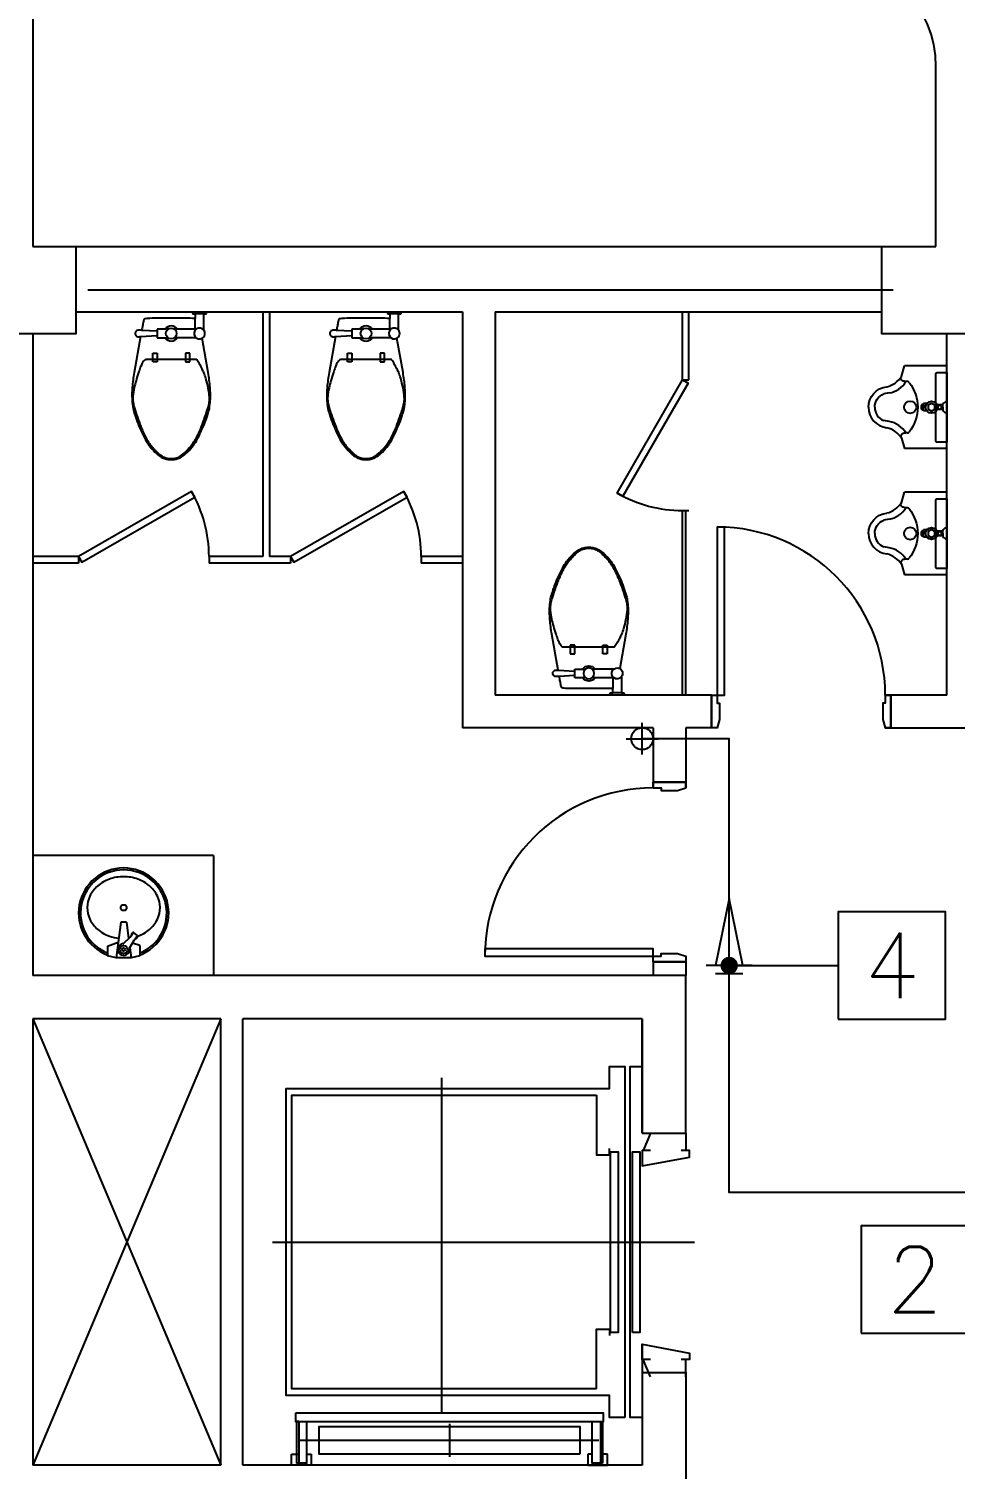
# Model space of a CAD drawing. Header units: millimetres. Extents: x -56261 to 196039, y 9480 to 100001.
# Drawn here: x 79065 to 83322, y 83260 to 89879 of the extents above; entities that cross this region are included whole.
import ezdxf
from ezdxf.enums import TextEntityAlignment as Align

# ---------------------------------------------------------------- set-up
doc = ezdxf.new("R2010")
doc.units = ezdxf.units.MM
for name, color, linetype in [('DVM_DPIT', 5, 'Continuous'), ('DVM_DRAIN', 5, 'Continuous'), ('DVM_DRAIN_MARK', 7, 'Continuous'), ('PLAN', 9, 'Continuous')]:
    doc.layers.add(name, color=color, linetype=linetype)
doc.styles.add('DVM_DEFAULT', font='romans.shx', dxfattribs={"bigfont": 'whgtxt.shx'})

# ---------------------------------------------------------------- blocks, each defined once
blk = doc.blocks.new('A$Cd99c7b5d')
at = {"layer": 'PLAN'}
for p, q in [((1150, -166), (1150, -2105.4)), ((125, -254), (175, -254)), ((125, -344), (125, -254)), ((175, -254), (175, -287)), ((326, -277), (134.2, -277)), ((134.2, -287), (134.2, -277)), ((134.2, -324), (134.2, -287)), ((175, -324), (175, -344)), ((239, -294), (239, -1666)), ((326, -287), (326, -273)), ((175, -344), (125, -344)), ((314.3, -980), (163.7, -980)), ((365.9, -945), (1904.7, -945)), ((175, -1616), (125, -1616)), ((125, -1616), (125, -1706)), ((175, -1636), (175, -1616)), ((125, -1706), (175, -1706)), ((134.2, -1673), (134.2, -1683)), ((326, -1683), (134.2, -1683)), ((175, -1706), (175, -1673))]:
    blk.add_line(p, q, dxfattribs=at)
for points in [[(343, -1785), (343, -1715), (445, -1715), (445, -230), (1855, -230), (1855, -1715), (1957, -1715), (1957, -1785), (343, -1785)], [(475, -1655), (475, -255), (1825, -255), (1825, -1655)], [(326, -287), (134.2, -287), (134.2, -324), (326, -324)], [(363, -273), (326, -273), (326, -1687), (363, -1687), (363, -273)], [(326, -1673), (134.2, -1673), (134.2, -1636), (326, -1636)], [(475, -1655), (750, -1655), (750, -1715), (720, -1715)], [(735, -1720), (1565, -1720), (1565, -1755), (735, -1755), (735, -1720)], [(1825, -1655), (1550, -1655), (1550, -1715), (1580, -1715)], [(680, -1865), (343, -1865), (343, -1810), (1957, -1810), (1957, -1865), (1650, -1865)], [(735, -1820), (1565, -1820), (1565, -1855), (735, -1855), (735, -1820)]]:
    blk.add_lwpolyline(points, dxfattribs=at)
blk.add_lwpolyline([(176.5, -1580), (301.5, -1580), (301.5, -380), (176.5, -380)], close=True, dxfattribs=at)
blk = doc.blocks.new('LAD-JAMB-100-2001')
at = {"layer": 'PLAN'}
for p, q in [((0, 0), (-80, 35)), ((0, -161), (-80, -161))]:
    blk.add_line(p, q, dxfattribs=at)
blk.add_lwpolyline([(-80, 0), (-80, 39), (-150, 39), (-110, -178), (-80, -178), (-80, -141)], dxfattribs=at)
blk = doc.blocks.new('2P-T207')
at = {"layer": 'PLAN'}
for p, q in [((150, 20.1), (110, 20.1)), ((-65, -49.9), (-65, -89.9)), ((-15, -49.9), (-65, -49.9)), ((115, -49.9), (15, -49.9)), ((110, -54.9), (110, -1.2)), ((-65, -89.9), (-15, -89.9)), ((115, -89.9), (15, -89.9)), ((115, -189.9), (-115, -189.9)), ((-85, -159.9), (-65, -159.9)), ((-85, -199.9), (-85, -159.9)), ((-65, -159.9), (-65, -199.9)), ((85, -159.9), (65, -159.9)), ((65, -159.9), (65, -199.9)), ((85, -199.9), (85, -159.9)), ((-65, -199.9), (-85, -199.9)), ((65, -199.9), (85, -199.9))]:
    blk.add_line(p, q, dxfattribs=at)
for points in [[(95, 30.1), (100, 20.1), (110, 20.1), (110, -1.2), (105.5, -0.9), (98.4, -0.5), (86.8, 0), (0, 0), (-86.8, 0), (-98.4, -0.5), (-105.5, -0.9), (-112.6, -1.4), (-119.1, -2), (-123.2, -2.9), (-124.8, -4.6), (-126.1, -7.5), (-127.1, -11), (-127.9, -14.6), (-128.8, -18.9), (-130.1, -25.4), (-130.9, -29.6), (-131.7, -34.1), (-132.6, -39.1), (-133.6, -44.9), (-134.7, -50.8), (-135.6, -55.7), (-140.8, -55.4), (-143.8, -55.3), (-147.4, -55), (-151.7, -54.9), (-156, -55.8), (-160, -58), (-163, -61), (-164.7, -64.1), (-165.6, -66.7), (-165.9, -68.9), (-165.9, -69.9), (-165.9, -70.9), (-165.6, -73.1), (-164.7, -75.7), (-163, -78.8), (-160, -81.8), (-156, -84), (-151.7, -84.9), (-147.4, -84.7), (-143.8, -84.5), (-140.8, -84.4), (-170, -249.9, 0.022182), (-178.7, -318, 0.0294), (-180, -369.9, 0.029565), (-176.7, -405.6, 0.035314), (-170, -434.9, 0.006976), (-166.1, -447, 0.004694), (-160, -464.9, 0.019426), (-143.8, -505.5, 0.015468), (-120, -554.9, 0.040875), (-101.1, -584.9, 0.036447), (-75, -614.9, 0.04843), (-50.3, -635.1, 0.068612), (-30, -644.9, 0.037226), (-14.4, -648.7, 0.041311), (0, -649.9, 0.041311), (14.4, -648.7, 0.037226), (30, -644.9, 0.068612), (50.3, -635.1, 0.04843), (75, -614.9, 0.036447), (101.1, -584.9, 0.040875), (120, -554.9, 0.015468), (143.8, -505.5, 0.019426), (160, -464.9, 0.004694), (166.1, -447, 0.006976), (170, -434.9, 0.035314), (176.7, -405.6, 0.029565), (180, -369.9, 0.0294), (178.7, -318, 0.022182), (170, -249.9), (142.1, -91.8, 0.455372), (150, -54.9), (150, 20.1), (160, 20.1), (165, 30.1)], [(-65, -59.9), (-135.6, -55.7, 1.060552)]]:
    blk.add_lwpolyline(points, format="xyb", dxfattribs=at)
blk.add_lwpolyline([(-140.8, -84.4), (-65, -79.9)], dxfattribs=at)
blk.add_circle((0, -69.9), 25, dxfattribs=at)
for centre, radius, start, end in [((0, -69.9), 35, 34.8499, 145.1501), ((130, -69.9), 25, 36.8699, 298.93716), ((0, -69.9), 35, 214.8499, 325.1501), ((-85, -232.2), 54.8, 135, 155.9278), ((-115, -202.2), 12.3, 90, 135), ((115, -193.4), 3.54, 36.8699, 90), ((-21.7, -296), 174.4, 29.56748, 36.8699), ((861.9, -579.2), 1064.2, 161.97138, 164.0546), ((386, -424.3), 563.7, 159.44395, 161.97138), ((130.9, -328.7), 291.3, 155.9278, 159.44395), ((-282.9, -444.2), 474.7, 26.56505, 29.56748), ((-129.1, -367.3), 302.8, 22.80534, 26.56505), ((-66, -340.7), 234.4, 15.9454, 22.80534), ((67.5, -377.3), 244.3, 166.41664, 175.60129), ((634.7, -514.3), 827.8, 164.0546, 166.41664), ((-416.8, -441), 599.2, 11.65654, 15.9454), ((-160.2, -388), 337.2, 4.39871, 11.65654), ((-65.4, -367.1), 111.1, 175.60129, 189.24013), ((45.1, -349.1), 223, 189.24013, 195.9454), ((-45.1, -349.1), 223, 344.0546, 350.75987), ((80.4, -369.5), 95.8, 350.75987, 4.39871), ((520.4, -213.3), 717.3, 195.9454, 199.683), ((1628, 182.9), 1893.6, 199.683, 201.03751), ((-1628, 182.9), 1893.6, 338.96249, 340.317), ((-520.4, -213.3), 717.3, 340.317, 344.0546), ((406.8, -286.8), 585.2, 201.03751, 203.4742), ((221.4, -367.3), 383.1, 203.4742, 208.61046), ((-199.6, -376.8), 359.3, 331.38954, 336.5258), ((-406.8, -286.8), 585.2, 336.5258, 338.96249), ((115.1, -425.3), 262, 208.61046, 214.8227), ((40.6, -477.1), 171.3, 214.8227, 220.60129), ((273.8, -277.2), 478.4, 220.60129, 224.05822), ((-260.6, -287.6), 461.7, 315.72583, 319.39871), ((-19.7, -494.1), 144.4, 319.39871, 325.96876), ((-167.4, -394.3), 322.6, 325.96876, 331.38954), ((72, -472.4), 197.7, 224.05822, 230.19443), ((36.7, -514.9), 142.4, 230.19443, 237.42499), ((-11, -589.5), 53.8, 237.42499, 255.96376), ((1.5, -539.4), 105.5, 255.96376, 269.17788), ((1.4, -545.2), 99.7, 269.17788, 279.46232), ((9.5, -593.8), 50.4, 279.46232, 293.94465), ((-6.8, -556.9), 90.8, 293.94465, 306.8699), ((-68.1, -475.2), 192.9, 306.8699, 315.72583)]:
    blk.add_arc(centre, radius, start, end, dxfattribs=at)
blk = doc.blocks.new('CD-plan$0$세면기')
at = {"layer": 'PLAN'}
for p, q in [((9807177.2, -1170315.2), (9807154.7, -1170498.4)), ((9807207.2, -1170315.2), (9807177.2, -1170315.2)), ((9807207.2, -1170315.2), (9807217.6, -1170399.2)), ((9807109.9, -1170438.1), (9807164.7, -1170417.1)), ((9807191.5, -1170424.1), (9807224.8, -1170392.3)), ((9807222.6, -1170448.4), (9807245.4, -1170408.3)), ((9807225.3, -1170391.7), (9807243.3, -1170368.7)), ((9807232, -1170378.4), (9807238.1, -1170370.5)), ((9807274.5, -1170435), (9807237.4, -1170422.4)), ((9807262.5, -1170383.2), (9807245.1, -1170369.6)), ((9807245.8, -1170407.7), (9807263.8, -1170384.7)), ((9807257.2, -1170398.1), (9807263.3, -1170390.2)), ((9807109.9, -1170438.1), (9807109.9, -1170488.4)), ((9807154.7, -1170498.4), (9807109.9, -1170488.4)), ((9807229.8, -1170498.4), (9807154.7, -1170498.4)), ((9807223.4, -1170446.9), (9807229.8, -1170498.4)), ((9807274.5, -1170488.4), (9807229.8, -1170498.4)), ((9807274.5, -1170435), (9807274.5, -1170488.4))]:
    blk.add_line(p, q, dxfattribs=at)
for centre, radius in [((9807192.2, -1170241.7), 15), ((9807192.2, -1170455.2), 20), ((9807192.2, -1170455.2), 8)]:
    blk.add_circle(centre, radius, dxfattribs=at)
for centre, radius, start, end in [((9807192.2, -1170269.2), 230, 290.95985, 249.04015), ((9807192.2, -1170269.2), 220, 291.96087, 248.03913), ((9807165.8, -1170253.7), 162.4, 130.34665, 154.00528), ((9807181.8, -1170272.5), 187.1, 109.38487, 130.34665), ((9807192.2, -1170302.1), 218.4, 90, 109.38487), ((9807192.2, -1170302.1), 218.4, 70.61513, 90), ((9807202.6, -1170272.5), 187.1, 49.65335, 70.61513), ((9807218.6, -1170253.7), 162.4, 25.99472, 49.65335), ((9807141.1, -1170241.7), 134.9, 154.00528, 180), ((9807243.3, -1170241.7), 134.9, 0, 25.99472), ((9807141.1, -1170241.7), 134.9, 180, 205.99472), ((9807243.3, -1170241.7), 134.9, 334.00528, 0), ((9807165.8, -1170229.6), 162.4, 205.99472, 229.65335), ((9807181.8, -1170210.8), 187.1, 229.65335, 250.61513), ((9807202.6, -1170210.8), 187.1, 289.38487, 310.34665), ((9807218.6, -1170229.6), 162.4, 310.34665, 334.00528), ((9807192.2, -1170181.3), 218.4, 250.61513, 263.36919), ((9807192.2, -1170455.2), 30, 96.86913, 7.11814), ((9807188, -1170420.4), 5, 276.86913, 313.63456), ((9807221.4, -1170388.7), 5, 313.63456, 321.99364), ((9807235.9, -1170381.4), 5, 141.99364, 208.41546), ((9807242.1, -1170373.6), 5, 51.99364, 141.99364), ((9807249.7, -1170410.8), 5, 141.99364, 150.35272), ((9807253.2, -1170395), 5, 255.57182, 321.99364), ((9807259.4, -1170387.1), 5, 321.99364, 51.99364), ((9807227, -1170450.8), 5, 150.35272, 187.11814)]:
    blk.add_arc(centre, radius, start, end, dxfattribs=at)
blk = doc.blocks.new('CD-plan$0$BF용소변기 평면 1127')
at = {"layer": 'PLAN'}
for p, q in [((1203646.5, 733714), (1203661.2, 733762.4)), ((1203855.4, 733762.4), (1203661.2, 733762.4)), ((1203855.4, 733382.4), (1203855.4, 733762.4)), ((1203590.7, 733637.9), (1203565.5, 733634)), ((1203744.6, 733584.4), (1203739.8, 733584.4)), ((1203744.6, 733582.6), (1203744.6, 733584.4)), ((1203744.6, 733582.6), (1203744.6, 733562.3)), ((1203748.6, 733582.6), (1203744.6, 733582.6)), ((1203748.6, 733589.6), (1203748.6, 733572.4)), ((1203763.9, 733589.6), (1203748.6, 733589.6)), ((1203748.6, 733555.3), (1203748.6, 733572.4)), ((1203785, 733590.2), (1203769.6, 733581.3)), ((1203769.6, 733581.3), (1203769.6, 733563.6)), ((1203800.4, 733581.3), (1203785, 733590.2)), ((1203800.4, 733563.6), (1203800.4, 733581.3)), ((1203837.1, 733583.5), (1203809.9, 733583.5)), ((1203822.2, 733582.2), (1203813.8, 733577.3)), ((1203813.8, 733577.3), (1203813.8, 733567.6)), ((1203813.8, 733567.6), (1203822.2, 733562.7)), ((1203830.6, 733577.3), (1203822.2, 733582.2)), ((1203822.2, 733562.7), (1203830.6, 733567.6)), ((1203830.6, 733567.6), (1203830.6, 733577.3)), ((1203837.1, 733572.4), (1203837.1, 733586.3)), ((1203837.1, 733572.4), (1203837.1, 733558.6)), ((1203590.7, 733507), (1203565.5, 733510.9)), ((1203744.6, 733560.5), (1203739.8, 733560.5)), ((1203748.6, 733562.3), (1203744.6, 733562.3)), ((1203744.6, 733562.3), (1203744.6, 733560.5)), ((1203763.9, 733555.3), (1203748.6, 733555.3)), ((1203769.6, 733563.6), (1203785, 733554.7)), ((1203785, 733554.7), (1203800.4, 733563.6)), ((1203837.1, 733561.4), (1203809.9, 733561.4)), ((1203646.5, 733430.9), (1203661.2, 733382.4)), ((1203855.4, 733382.4), (1203661.2, 733382.4))]:
    blk.add_line(p, q, dxfattribs=at)
blk.add_lwpolyline([(1203810.4, 733731.4), (1203855.4, 733731.4), (1203855.4, 733411.4), (1203810.4, 733411.4, -0.414214), (1203805.4, 733416.4), (1203805.4, 733726.4, -0.414214)], format="xyb", close=True, dxfattribs=at)
for centre, radius in [((1203686.9, 733572.4), 28.4), ((1203785, 733572.4), 27.2)]:
    blk.add_circle(centre, radius, dxfattribs=at)
for centre, radius, start, end in [((1203556.8, 733769.5), 105.5, 282.74366, 328.24897), ((1203570.3, 733749.6), 113.5, 280.35838, 328.61471), ((1203674.6, 733680.9), 9.47, 36.04958, 90.91312), ((1203590.1, 733572.4), 94.7, 180, 263.91019), ((1203590.1, 733572.4), 66.3, 180, 248.23282), ((1203768.1, 733572.4), 30.8, 157.21624, 202.78376), ((1203853.7, 733579), 18.1, 84.66245, 156.27824), ((1203570.3, 733395.3), 113.5, 31.38529, 79.64162), ((1203853.7, 733565.9), 18.1, 203.72176, 275.33755), ((1203556.8, 733375.4), 105.5, 31.75103, 77.25634), ((1203658.6, 733438.4), 14.2, 104.49394, 212.02367), ((1203673.3, 733381.5), 73, 89.08688, 104.49391), ((1203674.6, 733463.9), 9.47, 269.08688, 323.95042)]:
    blk.add_arc(centre, radius, start, end, dxfattribs=at)
at = {"layer": 'PLAN', "extrusion": (0, 0, -1)}
for centre, radius, start, end in [((-1203658.6, 733706.5), 14.2, 284.49394, 32.02367), ((-1203590.1, 733572.4), 94.7, 0, 83.91019), ((-1203590.1, 733572.4), 66.3, 0, 68.23282), ((-1203673.3, 733763.4), 73, 269.08688, 284.49391), ((-1203511.6, 733562.6), 210.9, 144.01965, 177.32228), ((-1203511.6, 733582.3), 210.9, 182.67772, 215.98035)]:
    blk.add_arc(centre, radius, start, end, dxfattribs=at)
blk = doc.blocks.new('DRAIN_HOLE')
at = {"layer": 'DVM_DPIT'}
for p, q in [((0, -72.4), (0, 72.4)), ((-73.1, 0), (73.1, 0))]:
    blk.add_line(p, q, dxfattribs=at)
at = {"layer": 'DVM_DPIT', "linetype": 'ByBlock'}
blk.add_circle((0, 0), 50, dxfattribs=at)
blk = doc.blocks.new('DRAIN_DIR')
at = {"layer": 'DVM_DRAIN_MARK', "color": 0, "linetype": 'Continuous'}
for p, q in [((0, -105.3), (0, 105.3)), ((-38.9, -63.2), (-38.9, 63.2)), ((307.9, 0), (0, 63.2)), ((0, -63.2), (307.9, 0))]:
    blk.add_line(p, q, dxfattribs=at)
blk = doc.blocks.new('DRAIN_MARK')
at = {"layer": 'DVM_DRAIN_MARK', "color": 0}
blk.add_lwpolyline([(-247, -247), (247, -247), (247, 247), (-247, 247)], close=True, dxfattribs=at)
at = {"layer": 'DVM_DRAIN_MARK', "color": 0, "ltscale": 0.05, "style": 'DVM_DEFAULT'}
blk.add_attdef('S', text='', height=300, dxfattribs=at).set_placement((0, 0), align=Align.MIDDLE_CENTER)

msp = doc.modelspace()

# ---------------------------------------------------------------- linework, layer by layer
at = {"layer": 'DVM_DRAIN', "color": 5}
msp.add_lwpolyline([(83834.5, 84532), (82283.4, 84532), (82283.4, 86616.8), (81883.4, 86616.8)], dxfattribs=at)
at = {"layer": 'DVM_DRAIN_MARK', "color": 2}
msp.add_line((82283.4, 85574.4), (82783.4, 85574.4), dxfattribs=at)
at = {"layer": 'DVM_DRAIN_MARK', "color": 2, "const_width": 40}
msp.add_lwpolyline([(82263.4, 85574.4, -1), (82303.4, 85574.4, -1), (82303.4, 85574.4, -1)], format="xyb", close=True, dxfattribs=at)
at = {"layer": 'PLAN'}
for p, q in [((79083.4, 90203.8), (79083.4, 88878.8)), ((83233.4, 88878.8), (83233.4, 89728.8)), ((79083.4, 88878.8), (82983.4, 88878.8)), ((82983.4, 88878.8), (83233.4, 88878.8)), ((79336.3, 88678.8), (83036.3, 88678.8)), ((79283.4, 88578.8), (81058.4, 88578.8)), ((80140.9, 88578.8), (80140.9, 87453.3)), ((80170.9, 88578.8), (80170.9, 87453.3)), ((81058.4, 88578.8), (81058.4, 86666.8)), ((81208.4, 88578.8), (82983.4, 88578.8)), ((81208.4, 88578.8), (81208.4, 86816.8)), ((82068.4, 88265.3), (82068.4, 88578.8)), ((82098.4, 88265.3), (82098.4, 88578.8)), ((79083.4, 88478.8), (79083.4, 85528.8)), ((83283.4, 86816.8), (83283.4, 88478.8)), ((82068.4, 88265.3), (82098.4, 88265.3)), ((82068.4, 86816.8), (82068.4, 87665.3)), ((82068.4, 87665.3), (82098.4, 87665.3)), ((82083.4, 86816.8), (82083.4, 87665.3)), ((79293.4, 87453.3), (79083.4, 87453.3)), ((79293.4, 87453.3), (79293.4, 87423.3)), ((80140.9, 87453.3), (79893.4, 87453.3)), ((79893.4, 87453.3), (79893.4, 87423.3)), ((80268.4, 87453.3), (80170.9, 87453.3)), ((80268.4, 87453.3), (80268.4, 87423.3)), ((81058.4, 87453.3), (80868.4, 87453.3)), ((80868.4, 87453.3), (80868.4, 87423.3)), ((79293.4, 87423.3), (79083.4, 87423.3)), ((80268.4, 87423.3), (79893.4, 87423.3)), ((81058.4, 87423.3), (80868.4, 87423.3)), ((82201.4, 86816.8), (81208.4, 86816.8)), ((81731.7, 86816.8), (81208.4, 86816.8)), ((82201.4, 86816.8), (82201.4, 86666.8)), ((82201.4, 86816.8), (82261.4, 86816.8)), ((83000.2, 86816.8), (83026.4, 86816.8)), ((83283.4, 86816.8), (83026.4, 86816.8)), ((83026.4, 86816.8), (83026.4, 86666.8)), ((81933.4, 86666.8), (81058.4, 86666.8)), ((81933.4, 86666.8), (81883.4, 86666.8)), ((81933.4, 86666.8), (81933.4, 86416.8)), ((82201.4, 86666.8), (82083.4, 86666.8)), ((82083.4, 86666.8), (82083.4, 86416.8)), ((82227.7, 86666.8), (82201.4, 86666.8)), ((83026.4, 86666.8), (83000.2, 86666.8)), ((83026.4, 86666.8), (83683.4, 86666.8)), ((81933.4, 86416.8), (82083.4, 86416.8)), ((81933.4, 86390.5), (81933.4, 86416.8)), ((81933.4, 86416.8), (82083.4, 86416.8)), ((82083.4, 86416.8), (82083.4, 86390.5)), ((79083.4, 86079.4), (79083.4, 85528.8)), ((79914.4, 86079.4), (79914.4, 85528.8)), ((81933.4, 85591.8), (81933.4, 85651.8)), ((81933.4, 85591.8), (82083.4, 85591.8)), ((81933.4, 85591.8), (81933.4, 85528.8)), ((82083.4, 85618), (82083.4, 85591.8)), ((82083.4, 85591.8), (82083.4, 85528.8)), ((82083.4, 85528.8), (79083.4, 85528.8)), ((82083.4, 84803.8), (82083.4, 85528.8)), ((79083.4, 85328.8), (79083.4, 83278.8)), ((79948.4, 85328.8), (79083.4, 85328.8)), ((79948.4, 85328.8), (79083.4, 83278.8)), ((79083.4, 85328.8), (79948.4, 83278.8)), ((79948.4, 83278.8), (79948.4, 85328.8)), ((81883.4, 85328.8), (80048.4, 85328.8)), ((80048.4, 83278.8), (80048.4, 85328.8)), ((81883.4, 84803.8), (81883.4, 85328.8)), ((81883.4, 85328.8), (81883.4, 85110.8)), ((81883.4, 84803.8), (82083.4, 84803.8)), ((81883.4, 83703.8), (81883.4, 83278.8)), ((81883.4, 83703.8), (82083.4, 83703.8)), ((82083.4, 83703.8), (82083.4, 83078.8)), ((79948.4, 83278.8), (79083.4, 83278.8)), ((81883.4, 83278.8), (80048.4, 83278.8))]:
    msp.add_line(p, q, dxfattribs=at)
for points in [[(78883.4, 88878.8), (78883.4, 88478.8), (79283.4, 88478.8), (79283.4, 88878.8)], [(82983.4, 88878.8), (82983.4, 88478.8), (83383.4, 88478.8), (83383.4, 88678.8)], [(79914.4, 86079.4), (79083.4, 86079.4)]]:
    msp.add_lwpolyline(points, dxfattribs=at)
for points in [[(82068.4, 88265.3), (82094.4, 88250.3), (81794.4, 87730.7), (81768.4, 87745.7)], [(79293.4, 87453.3), (79308.4, 87427.3), (79828, 87727.3), (79813, 87753.3)], [(80268.4, 87453.3), (80283.4, 87427.3), (80803, 87727.3), (80788, 87753.3)], [(82227.7, 86816.8), (82261.4, 86816.8), (82261.4, 87589.3), (82227.7, 87589.3)], [(82208.9, 86666.8), (82201.4, 86666.8), (82201.4, 86816.8), (82208.9, 86816.8), (82227.7, 86816.8), (82227.7, 86779.3), (82238.9, 86779.3), (82238.9, 86704.3), (82227.7, 86666.8), (82227.7, 86666.8)], [(83018.9, 86666.8), (83026.4, 86666.8), (83026.4, 86816.8), (83018.9, 86816.8), (83000.2, 86816.8), (83000.2, 86779.3), (82988.9, 86779.3), (82988.9, 86704.3), (83000.2, 86666.8), (83000.2, 86666.8)], [(82083.4, 86409.3), (82083.4, 86416.8), (81933.4, 86416.8), (81933.4, 86409.3), (81933.4, 86390.5), (81970.9, 86390.5), (81970.9, 86379.3), (82045.9, 86379.3), (82083.4, 86390.5), (82083.4, 86390.5)], [(81933.4, 85618), (81933.4, 85651.8), (81160.9, 85651.8), (81160.9, 85618)], [(82083.4, 85599.3), (82083.4, 85591.8), (81933.4, 85591.8), (81933.4, 85599.3), (81933.4, 85618), (81970.9, 85618), (81970.9, 85629.3), (82045.9, 85629.3), (82083.4, 85618), (82083.4, 85618)]]:
    msp.add_lwpolyline(points, close=True, dxfattribs=at)
for centre, radius, start, end in [((82735.3, 89705.7), 498.1, 0, 90), ((79293.4, 87453.3), 600, 0, 30), ((80268.4, 87453.3), 600, 0, 30), ((82068.4, 88265.3), 600, 240, 270), ((82227.7, 86816.8), 772.5, 0, 90), ((81933.4, 85618), 772.5, 90, 180)]:
    msp.add_arc(centre, radius, start, end, dxfattribs=at)

# ---------------------------------------------------------------- block references
at = {"layer": 'DVM_DPIT'}
msp.add_blockref('DRAIN_HOLE', (81883.4, 86616.8), dxfattribs=at)
at = {"layer": 'DVM_DRAIN_MARK', "color": 7, "rotation": 90}
msp.add_blockref('DRAIN_DIR', (82283.4, 85574.4), dxfattribs=at)
at = {"layer": 'DVM_DRAIN_MARK', "color": 1}
for p, values in [((83030.4, 85574.4), {'S': '4'}), ((83136.3, 84132), {'S': '2'})]:
    msp.add_blockref('DRAIN_MARK', p, dxfattribs=at).add_auto_attribs(values)
at = {"layer": 'PLAN'}
for name, p in [('2P-T207', (79719.6, 88548.7)), ('2P-T207', (80614.7, 88548.7)), ('CD-plan$0$BF용소변기 평면 1127', (-1120572, -645432.6)), ('CD-plan$0$BF용소변기 평면 1127', (-1120572, -646012.7))]:
    msp.add_blockref(name, p, dxfattribs=at)
at = {"layer": 'PLAN', "xscale": -1}
for name, p, rotation in [('2P-T207', (81638.4, 86846.9), 180), ('LAD-JAMB-100-2001', (81922.4, 83683.8), 89.99999999999967)]:
    msp.add_blockref(name, p, dxfattribs=dict(at, rotation=rotation))
at = {"layer": 'PLAN', "xscale": 0.9000000000000002, "yscale": 0.9000000000000002, "zscale": 0.9000000000000002}
msp.add_blockref('CD-plan$0$세면기', (-8746971.9, 1139057.9), dxfattribs=at)
at = {"layer": 'PLAN', "rotation": 90}
for name, p in [('A$Cd99c7b5d', (80018.4, 83153.8)), ('LAD-JAMB-100-2001', (81922.4, 84803.8))]:
    msp.add_blockref(name, p, dxfattribs=at)

doc.saveas('drawing.dxf')
